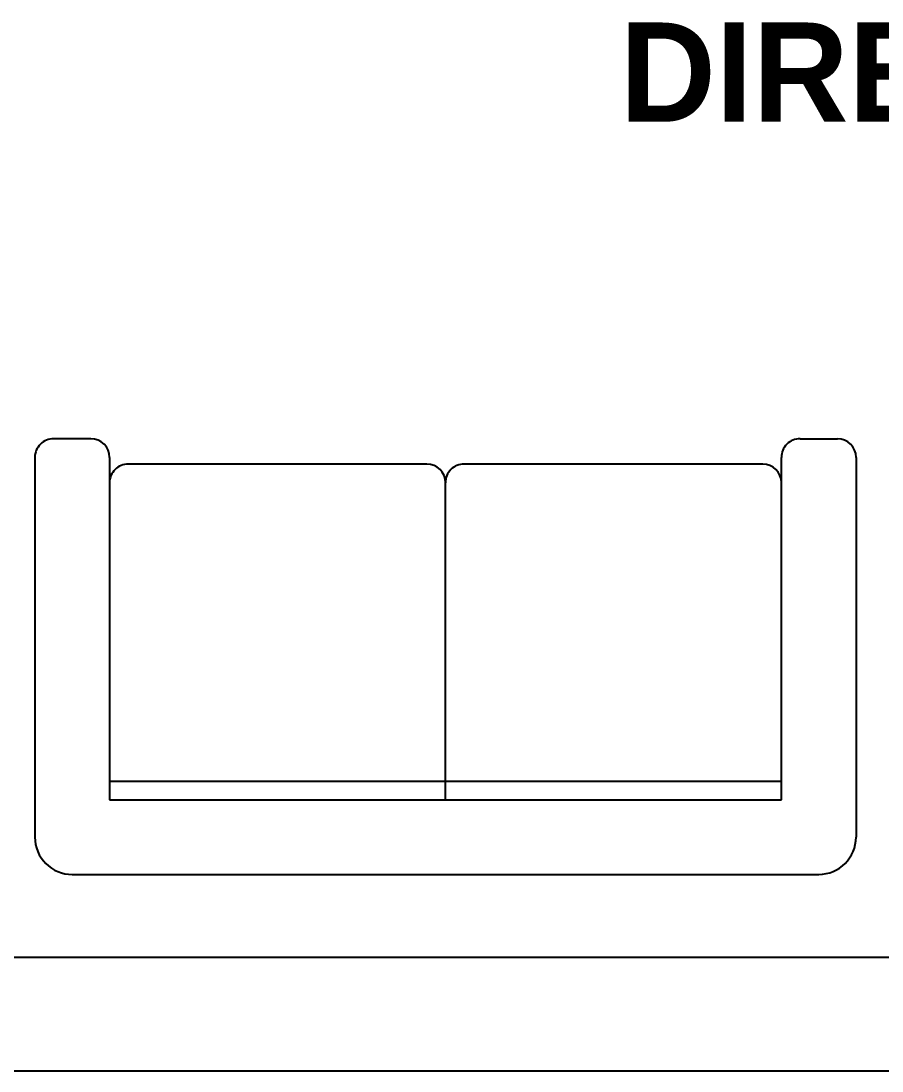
# Model space of a CAD drawing. Header units: inches. Extents: x 484217 to 497210, y -26946 to -21493.
# Drawn here: x 487844.4 to 487912.6, y -24364.7 to -24281.4 of the extents above; entities that cross this region are included whole.
import ezdxf

# ---------------------------------------------------------------- set-up
doc = ezdxf.new("R2010")
doc.units = ezdxf.units.IN
doc.header["$LTSCALE"] = 20
doc.header["$MEASUREMENT"] = 0
doc.layers.add('furniture', color=4, linetype='Continuous')
doc.layers.add('I-WALL-IN', color=3, linetype='Continuous')
doc.layers.add('I-ANNO-TEXT', color=7, linetype='Continuous', lineweight=18)
doc.styles.add('MICRO', font='')
doc.styles.get('MICRO').set_extended_font_data('MicrogrammaSSi', bold=True)

# ---------------------------------------------------------------- blocks, each defined once
blk = doc.blocks.new('A$C356546E5')
at = {"layer": 'furniture'}
for p, q in [((1.129, 49.694), (24.121, 49.694)), ((0, 46.306), (0, 48.565)), ((26.38, 2.259), (26.38, 47.435)), ((21.863, 45.176), (1.129, 45.176)), ((20.733, 4.518), (20.733, 45.176)), ((21.863, 4.518), (21.863, 45.176)), ((1.533, 44.047), (1.533, 25.976)), ((21.863, 24.847), (2.663, 24.847)), ((1.533, 23.718), (1.533, 5.647)), ((1.129, 4.518), (21.863, 4.518)), ((0, 3.388), (0, 1.129)), ((1.129, 0), (24.121, 0))]:
    blk.add_line(p, q, dxfattribs=at)
for centre, major_axis, start_param, end_param in [((1.129, 48.565), (-0.799, 0.799), -0.785398, 0.785398), ((24.121, 47.435), (1.597, 1.597), 5.497787, 7.068583), ((1.129, 46.306), (0.799, 0.799), 2.356194, 3.926991), ((2.663, 44.047), (0.799, 0.799), 0.785398, 2.356194), ((2.663, 25.976), (0.799, 0.799), 2.356194, 3.926991), ((2.663, 23.718), (0.799, 0.799), 0.785398, 2.356194), ((2.663, 5.647), (0.799, 0.799), 2.356194, 3.926991), ((1.129, 3.388), (-0.799, 0.799), -0.785398, 0.785398), ((24.121, 2.259), (-1.597, 1.597), 2.356194, 3.926991), ((1.129, 1.129), (0.799, 0.799), 2.356194, 3.926991)]:
    blk.add_ellipse(centre, major_axis=major_axis, ratio=1, start_param=start_param, end_param=end_param, dxfattribs=at)

msp = doc.modelspace()

# ---------------------------------------------------------------- linework, layer by layer
at = {"layer": 'I-WALL-IN'}
for p, q in [((487994.737, -24355.721, 6.93), (487802.454, -24355.721, 6.93)), ((487947.153, -24364.721, 6.93), (487802.454, -24364.721, 6.93)), ((487994.737, -24364.721, 6.93), (487802.454, -24364.721, 6.93))]:
    msp.add_line(p, q, dxfattribs=at)

# ---------------------------------------------------------------- block references
at = {"layer": 'furniture', "xscale": 1.310553119927292, "yscale": 1.310553119927292, "zscale": 1.310553119927292, "rotation": 270}
msp.add_blockref('A$C356546E5', (487845.455, -24314.547, 6.93), dxfattribs=at)

# ---------------------------------------------------------------- texts
at = {"layer": 'I-ANNO-TEXT', "insert": (487891.856, -24289.497, 13.86), "char_height": 7.875, "attachment_point": 7, "style": 'MICRO'}
msp.add_mtext_dynamic_manual_height_columns('{\\fBahnschrift Light|b1|i0|c0|p34;DIRECTOR  }', width=7.40993, gutter_width=1.5, heights=[0], dxfattribs=at)

doc.saveas('drawing.dxf')
